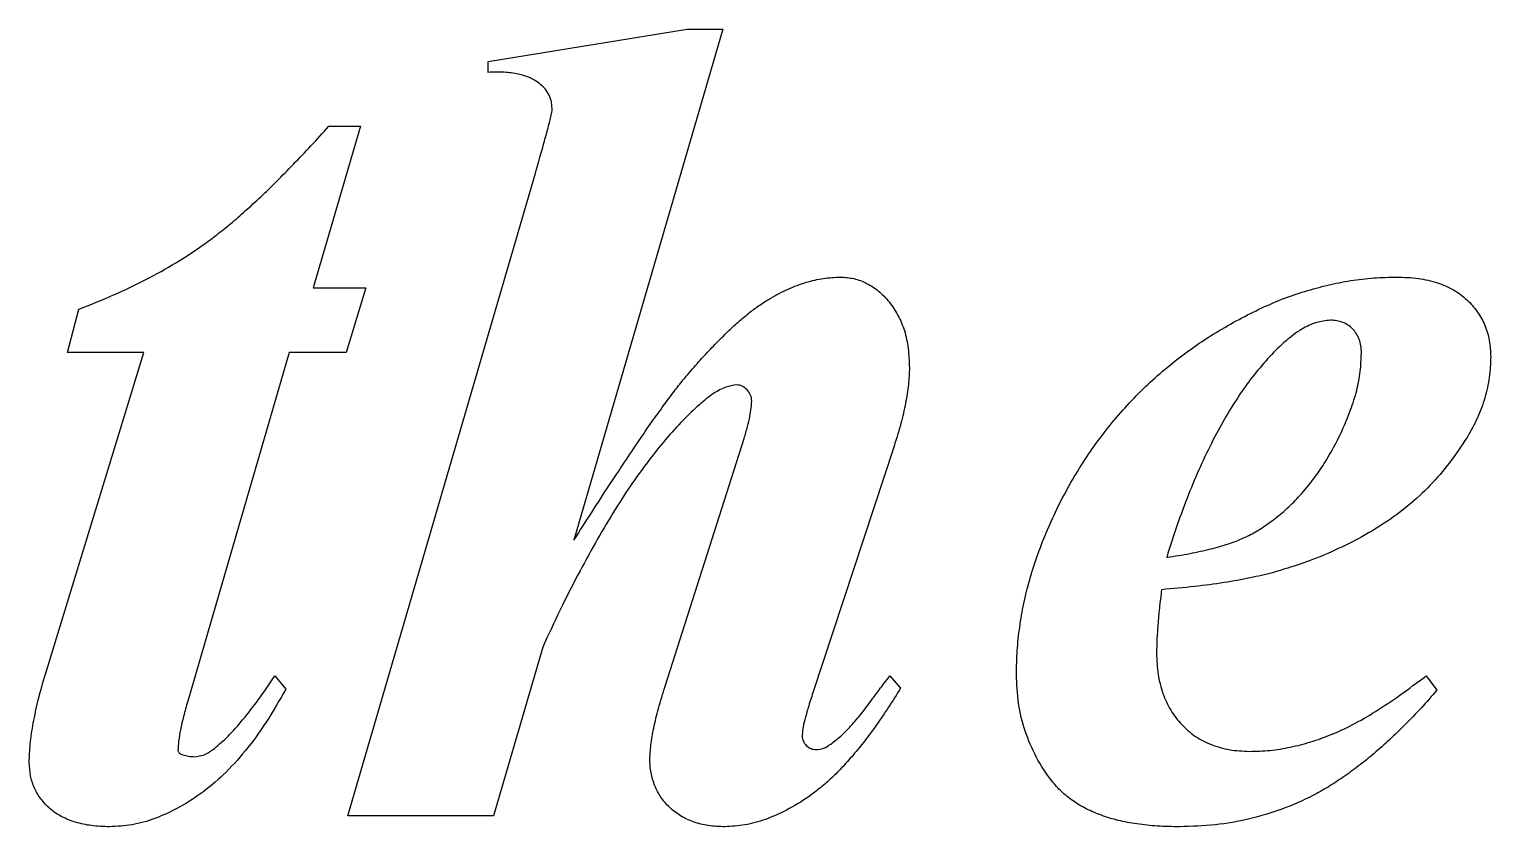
# Model space of a CAD drawing. Header units: inches. Extents: x -17.5 to -8.75, y -0.78 to 2.88.
# Drawn here: x -11.9094 to -11.5328, y 1.4995 to 1.7051 of the extents above; entities that cross this region are included whole.
import ezdxf

# ---------------------------------------------------------------- set-up
doc = ezdxf.new("R2010")
doc.units = ezdxf.units.IN
doc.header["$MEASUREMENT"] = 0

msp = doc.modelspace()

# ---------------------------------------------------------------- linework, layer by layer
at = {"color": 7, "linetype": 'Continuous', "lineweight": 25}
for p, q in [((-11.79113, 1.69674), (-11.73987, 1.70507)), ((-11.73063, 1.70507), (-11.76904, 1.57335)), ((-11.73987, 1.70507), (-11.73063, 1.70507)), ((-11.79113, 1.69396), (-11.79113, 1.69674)), ((-11.82403, 1.68007), (-11.83618, 1.63841)), ((-11.83215, 1.68007), (-11.82403, 1.68007)), ((-11.82724, 1.5023), (-11.77893, 1.66801)), ((-11.83618, 1.63841), (-11.8226, 1.63841)), ((-11.8226, 1.63841), (-11.82772, 1.62174)), ((-11.89946, 1.62174), (-11.8966, 1.6329)), ((-11.90519, 1.53889), (-11.87985, 1.62174)), ((-11.87985, 1.62174), (-11.89946, 1.62174)), ((-11.84243, 1.62174), (-11.86852, 1.5319)), ((-11.82772, 1.62174), (-11.84243, 1.62174)), ((-11.74551, 1.53572), (-11.72516, 1.59961)), ((-11.68653, 1.59765), (-11.70745, 1.53407)), ((-11.77707, 1.54583), (-11.78974, 1.5023)), ((-11.84604, 1.53841), (-11.84326, 1.53502)), ((-11.68762, 1.53841), (-11.68484, 1.53524)), ((-11.54946, 1.53841), (-11.54669, 1.53472)), ((-11.78974, 1.5023), (-11.82724, 1.5023))]:
    msp.add_line(p, q, dxfattribs=at)
for points, knots in [([(-11.77789, 1.6911), (-11.77868, 1.69162), (-11.78037, 1.69272), (-11.7835, 1.6936), (-11.78714, 1.69408), (-11.78974, 1.694), (-11.79113, 1.69396)], [0, 0, 0, 0, 0.204337, 0.435005, 0.69821, 1, 1, 1, 1]), ([(-11.77459, 1.68407), (-11.77464, 1.68478), (-11.77472, 1.68616), (-11.77532, 1.68812), (-11.77641, 1.68979), (-11.77739, 1.69066), (-11.77789, 1.6911)], [0, 0, 0, 0, 0.265526, 0.514444, 0.752194, 1, 1, 1, 1]), ([(-11.77893, 1.66801), (-11.77845, 1.66966), (-11.77754, 1.67274), (-11.7764, 1.67708), (-11.77536, 1.68077), (-11.77483, 1.68304), (-11.77459, 1.68407)], [0, 0, 0, 0, 0.309608, 0.579825, 0.809543, 1, 1, 1, 1]), ([(-11.8966, 1.6329), (-11.89359, 1.63409), (-11.88772, 1.63642), (-11.87937, 1.64043), (-11.87167, 1.64472), (-11.86565, 1.64862), (-11.86103, 1.6521), (-11.85737, 1.65498), (-11.85361, 1.65832), (-11.84962, 1.66194), (-11.84549, 1.66596), (-11.84121, 1.67036), (-11.83669, 1.67506), (-11.83369, 1.67837), (-11.83215, 1.68007)], [0, 0, 0, 0, 0.120172, 0.234507, 0.343418, 0.447385, 0.500336, 0.558038, 0.620076, 0.686978, 0.757998, 0.833949, 0.914855, 1, 1, 1, 1]), ([(-11.74087, 1.61471), (-11.7398, 1.61596), (-11.73774, 1.61837), (-11.73467, 1.62182), (-11.73167, 1.62489), (-11.72881, 1.62768), (-11.72607, 1.63017), (-11.72344, 1.63234), (-11.72091, 1.63417), (-11.71778, 1.63617), (-11.71391, 1.63814), (-11.70934, 1.63991), (-11.70482, 1.64097), (-11.70184, 1.64111), (-11.70038, 1.64119)], [0, 0, 0, 0, 0.098594, 0.190898, 0.276935, 0.356828, 0.430658, 0.499201, 0.561431, 0.618084, 0.722633, 0.821089, 0.911954, 1, 1, 1, 1]), ([(-11.70038, 1.64119), (-11.69919, 1.64112), (-11.69684, 1.64098), (-11.6935, 1.63966), (-11.69041, 1.63764), (-11.68768, 1.63481), (-11.6854, 1.63136), (-11.6837, 1.62731), (-11.68279, 1.62271), (-11.68265, 1.61947), (-11.68258, 1.61779)], [0, 0, 0, 0, 0.1081949, 0.2144751, 0.3256744, 0.4448973, 0.5722956, 0.7032144, 0.8456361, 1, 1, 1, 1]), ([(-11.65502, 1.53884), (-11.65498, 1.54087), (-11.6549, 1.54493), (-11.6542, 1.55102), (-11.65319, 1.55712), (-11.65163, 1.5632), (-11.64974, 1.56929), (-11.64736, 1.57537), (-11.64465, 1.58147), (-11.64143, 1.5875), (-11.63791, 1.59341), (-11.63405, 1.59906), (-11.62985, 1.60439), (-11.62534, 1.6094), (-11.62056, 1.61418), (-11.61543, 1.61858), (-11.61003, 1.62274), (-11.60434, 1.62652), (-11.59848, 1.62991), (-11.59259, 1.63293), (-11.58671, 1.63552), (-11.58077, 1.63755), (-11.57486, 1.63916), (-11.56893, 1.64035), (-11.56299, 1.64107), (-11.55903, 1.64115), (-11.55706, 1.64119)], [0, 0, 0, 0, 0.039082, 0.078362, 0.117989, 0.158248, 0.199189, 0.24105, 0.28388, 0.328057, 0.3726, 0.416552, 0.459861, 0.503325, 0.546527, 0.59004, 0.633619, 0.677877, 0.721755, 0.764051, 0.805409, 0.845552, 0.884872, 0.923553, 0.962033, 1, 1, 1, 1]), ([(-11.55706, 1.64119), (-11.55517, 1.64114), (-11.55162, 1.64105), (-11.54666, 1.63988), (-11.54238, 1.63809), (-11.53891, 1.63547), (-11.53617, 1.63235), (-11.53418, 1.62879), (-11.53301, 1.62481), (-11.53287, 1.62204), (-11.5328, 1.62061)], [0, 0, 0, 0, 0.157556, 0.296643, 0.423401, 0.542675, 0.6567, 0.76879, 0.880952, 1, 1, 1, 1]), ([(-11.57412, 1.63007), (-11.57534, 1.62994), (-11.57794, 1.62964), (-11.58182, 1.62769), (-11.58586, 1.62469), (-11.58841, 1.62207), (-11.58979, 1.62066)], [0, 0, 0, 0, 0.195013, 0.416861, 0.68378, 1, 1, 1, 1]), ([(-11.56613, 1.62161), (-11.56615, 1.62224), (-11.56618, 1.62343), (-11.56665, 1.62512), (-11.56731, 1.62663), (-11.56836, 1.62785), (-11.56955, 1.62885), (-11.57095, 1.62956), (-11.57248, 1.63002), (-11.57356, 1.63005), (-11.57412, 1.63007)], [0, 0, 0, 0, 0.142801, 0.272978, 0.397465, 0.51751, 0.637554, 0.753126, 0.873718, 1, 1, 1, 1]), ([(-11.6163, 1.56896), (-11.61429, 1.56927), (-11.61049, 1.56985), (-11.60518, 1.57105), (-11.60055, 1.57229), (-11.59654, 1.57387), (-11.5929, 1.57573), (-11.58947, 1.57809), (-11.58601, 1.58082), (-11.58265, 1.58408), (-11.5794, 1.58781), (-11.57635, 1.592), (-11.57353, 1.59665), (-11.57102, 1.60166), (-11.56888, 1.60678), (-11.56727, 1.61186), (-11.56632, 1.61679), (-11.56619, 1.62003), (-11.56613, 1.62161)], [0, 0, 0, 0, 0.076865, 0.145034, 0.205136, 0.257311, 0.307089, 0.35899, 0.414116, 0.473151, 0.535406, 0.600225, 0.668527, 0.740015, 0.811443, 0.877706, 0.940411, 1, 1, 1, 1]), ([(-11.58979, 1.62066), (-11.59111, 1.61916), (-11.59384, 1.61608), (-11.59754, 1.61092), (-11.60112, 1.60526), (-11.60447, 1.59903), (-11.60775, 1.59232), (-11.61076, 1.58502), (-11.61369, 1.57721), (-11.61542, 1.57176), (-11.6163, 1.56896)], [0, 0, 0, 0, 0.102496, 0.210714, 0.32463, 0.445355, 0.572975, 0.707181, 0.84953, 1, 1, 1, 1]), ([(-11.5328, 1.62061), (-11.53288, 1.61884), (-11.53303, 1.61529), (-11.53422, 1.61002), (-11.53612, 1.6048), (-11.53797, 1.60154), (-11.53892, 1.59987)], [0, 0, 0, 0, 0.242528, 0.485953, 0.737487, 1, 1, 1, 1]), ([(-11.68258, 1.61779), (-11.68264, 1.61636), (-11.68276, 1.61331), (-11.68357, 1.60851), (-11.68477, 1.60321), (-11.68592, 1.59957), (-11.68653, 1.59765)], [0, 0, 0, 0, 0.209004, 0.443557, 0.70733, 1, 1, 1, 1]), ([(-11.76904, 1.57335), (-11.76748, 1.57579), (-11.76448, 1.58049), (-11.76016, 1.58723), (-11.75609, 1.5933), (-11.75243, 1.5988), (-11.7491, 1.60368), (-11.74603, 1.60789), (-11.74338, 1.61154), (-11.74166, 1.61372), (-11.74087, 1.61471)], [0, 0, 0, 0, 0.173877, 0.333793, 0.479504, 0.611991, 0.729823, 0.833527, 0.924039, 1, 1, 1, 1]), ([(-11.72711, 1.61341), (-11.72804, 1.61327), (-11.73017, 1.61295), (-11.7334, 1.61103), (-11.73703, 1.60811), (-11.7395, 1.60568), (-11.74087, 1.60434)], [0, 0, 0, 0, 0.166187, 0.382288, 0.65827, 1, 1, 1, 1]), ([(-11.72321, 1.6092), (-11.72326, 1.60974), (-11.72337, 1.61083), (-11.72438, 1.61213), (-11.72557, 1.61324), (-11.72661, 1.61335), (-11.72711, 1.61341)], [0, 0, 0, 0, 0.253161, 0.511631, 0.767134, 1, 1, 1, 1]), ([(-11.72516, 1.59961), (-11.72486, 1.60063), (-11.72431, 1.60251), (-11.72369, 1.60513), (-11.72332, 1.60731), (-11.72324, 1.60862), (-11.72321, 1.6092)], [0, 0, 0, 0, 0.326208, 0.598677, 0.822608, 1, 1, 1, 1]), ([(-11.74087, 1.60434), (-11.7424, 1.60269), (-11.74556, 1.59928), (-11.75006, 1.59358), (-11.75461, 1.58727), (-11.75911, 1.58025), (-11.76363, 1.5726), (-11.76813, 1.56428), (-11.7727, 1.55533), (-11.77559, 1.54905), (-11.77707, 1.54583)], [0, 0, 0, 0, 0.097381, 0.201941, 0.314889, 0.435268, 0.563663, 0.700252, 0.84603, 1, 1, 1, 1]), ([(-11.53892, 1.59987), (-11.54038, 1.59766), (-11.54326, 1.59331), (-11.54835, 1.58742), (-11.55396, 1.58216), (-11.56018, 1.57767), (-11.56681, 1.5737), (-11.57386, 1.5703), (-11.58125, 1.5673), (-11.5864, 1.56578), (-11.589, 1.56501)], [0, 0, 0, 0, 0.126688, 0.250228, 0.372514, 0.49468, 0.617641, 0.742739, 0.869822, 1, 1, 1, 1]), ([(-11.589, 1.56501), (-11.59092, 1.56455), (-11.59505, 1.56354), (-11.60175, 1.56235), (-11.60937, 1.56137), (-11.61477, 1.56089), (-11.61761, 1.56063)], [0, 0, 0, 0, 0.20459, 0.439082, 0.704993, 1, 1, 1, 1]), ([(-11.61761, 1.56063), (-11.61781, 1.55905), (-11.61819, 1.55604), (-11.61855, 1.55172), (-11.61885, 1.54783), (-11.61889, 1.54538), (-11.61891, 1.54422)], [0, 0, 0, 0, 0.289329, 0.553966, 0.789077, 1, 1, 1, 1]), ([(-11.61891, 1.54422), (-11.61885, 1.54241), (-11.61873, 1.5389), (-11.61742, 1.53395), (-11.61543, 1.52951), (-11.61251, 1.52578), (-11.609, 1.52266), (-11.60477, 1.52055), (-11.60004, 1.51917), (-11.5967, 1.51903), (-11.59495, 1.51896)], [0, 0, 0, 0, 0.138619, 0.267658, 0.388404, 0.508312, 0.626725, 0.744958, 0.866809, 1, 1, 1, 1]), ([(-11.90936, 1.51606), (-11.9093, 1.51765), (-11.90918, 1.52106), (-11.90832, 1.52646), (-11.90703, 1.53249), (-11.90583, 1.53668), (-11.90519, 1.53889)], [0, 0, 0, 0, 0.205405, 0.439032, 0.704171, 1, 1, 1, 1]), ([(-11.86166, 1.5197), (-11.86046, 1.52073), (-11.85784, 1.52299), (-11.85414, 1.52728), (-11.85008, 1.53245), (-11.84744, 1.53633), (-11.84604, 1.53841)], [0, 0, 0, 0, 0.193516, 0.424759, 0.692792, 1, 1, 1, 1]), ([(-11.69217, 1.53237), (-11.6919, 1.53275), (-11.69128, 1.5336), (-11.69025, 1.53497), (-11.68901, 1.53661), (-11.68811, 1.53777), (-11.68762, 1.53841)], [0, 0, 0, 0, 0.1848501, 0.4144598, 0.6808095, 1, 1, 1, 1]), ([(-11.61296, 1.49952), (-11.61487, 1.49954), (-11.61855, 1.49959), (-11.62383, 1.50018), (-11.62866, 1.50105), (-11.63304, 1.50236), (-11.63697, 1.50404), (-11.64043, 1.50609), (-11.64345, 1.5085), (-11.64676, 1.51223), (-11.65006, 1.5174), (-11.6529, 1.52414), (-11.65473, 1.53134), (-11.65492, 1.53631), (-11.65502, 1.53884)], [0, 0, 0, 0, 0.0872439, 0.1676407, 0.242272, 0.3112444, 0.3760439, 0.436772, 0.4945502, 0.5516101, 0.6633884, 0.7732089, 0.8847291, 1, 1, 1, 1]), ([(-11.59495, 1.51896), (-11.5932, 1.51901), (-11.58967, 1.5191), (-11.58439, 1.51998), (-11.57912, 1.52133), (-11.57376, 1.52323), (-11.5682, 1.52587), (-11.56227, 1.52926), (-11.55597, 1.53353), (-11.55171, 1.53672), (-11.54946, 1.53841)], [0, 0, 0, 0, 0.10426, 0.209667, 0.317162, 0.427674, 0.547407, 0.683078, 0.833212, 1, 1, 1, 1]), ([(-11.84326, 1.53502), (-11.84489, 1.53214), (-11.84803, 1.5266), (-11.85342, 1.51922), (-11.85903, 1.51299), (-11.86491, 1.50805), (-11.8709, 1.50429), (-11.87683, 1.50155), (-11.88277, 1.49983), (-11.88675, 1.49962), (-11.8887, 1.49952)], [0, 0, 0, 0, 0.164549, 0.315664, 0.452911, 0.579345, 0.695512, 0.802853, 0.903381, 1, 1, 1, 1]), ([(-11.74946, 1.51697), (-11.7494, 1.51818), (-11.74926, 1.52087), (-11.74845, 1.52522), (-11.74724, 1.53026), (-11.74612, 1.53381), (-11.74551, 1.53572)], [0, 0, 0, 0, 0.190139, 0.419159, 0.688586, 1, 1, 1, 1]), ([(-11.68484, 1.53524), (-11.68587, 1.5336), (-11.68787, 1.53041), (-11.69096, 1.5259), (-11.69397, 1.52177), (-11.69699, 1.51805), (-11.69996, 1.51474), (-11.70286, 1.51178), (-11.7058, 1.50932), (-11.70946, 1.50652), (-11.71405, 1.50379), (-11.7195, 1.50135), (-11.72484, 1.49982), (-11.72839, 1.49962), (-11.73011, 1.49952)], [0, 0, 0, 0, 0.096691, 0.187562, 0.272718, 0.351723, 0.426334, 0.494711, 0.55819, 0.616931, 0.724725, 0.823275, 0.914478, 1, 1, 1, 1]), ([(-11.70745, 1.53407), (-11.70787, 1.5328), (-11.70863, 1.53049), (-11.70948, 1.52734), (-11.71008, 1.52489), (-11.71018, 1.52346), (-11.71023, 1.52287)], [0, 0, 0, 0, 0.346514, 0.630526, 0.845425, 1, 1, 1, 1]), ([(-11.54669, 1.53472), (-11.54803, 1.53317), (-11.55067, 1.53015), (-11.55476, 1.52591), (-11.55879, 1.52199), (-11.56279, 1.51841), (-11.56678, 1.5152), (-11.57074, 1.51234), (-11.57463, 1.50974), (-11.57986, 1.50687), (-11.58656, 1.5039), (-11.595, 1.50138), (-11.60385, 1.49981), (-11.60989, 1.49962), (-11.61296, 1.49952)], [0, 0, 0, 0, 0.0791, 0.154916, 0.227172, 0.295979, 0.361898, 0.424661, 0.484745, 0.542227, 0.654471, 0.766987, 0.881447, 1, 1, 1, 1]), ([(-11.86852, 1.5319), (-11.86889, 1.53058), (-11.86959, 1.52814), (-11.87037, 1.52471), (-11.8709, 1.52179), (-11.87099, 1.51999), (-11.87104, 1.51918)], [0, 0, 0, 0, 0.315165, 0.585756, 0.812505, 1, 1, 1, 1]), ([(-11.70285, 1.52083), (-11.70198, 1.52151), (-11.70014, 1.52295), (-11.6975, 1.52559), (-11.69482, 1.52878), (-11.69308, 1.53113), (-11.69217, 1.53237)], [0, 0, 0, 0, 0.20907, 0.444263, 0.707529, 1, 1, 1, 1]), ([(-11.71023, 1.52287), (-11.71018, 1.52244), (-11.71007, 1.52153), (-11.70917, 1.52042), (-11.70801, 1.51956), (-11.70707, 1.51945), (-11.70663, 1.5194)], [0, 0, 0, 0, 0.23457, 0.489642, 0.757668, 1, 1, 1, 1]), ([(-11.87104, 1.51918), (-11.87094, 1.51896), (-11.87069, 1.5184), (-11.8696, 1.51798), (-11.8683, 1.51766), (-11.86729, 1.5176), (-11.86678, 1.51757)], [0, 0, 0, 0, 0.146229, 0.373492, 0.681429, 1, 1, 1, 1]), ([(-11.86678, 1.51757), (-11.86592, 1.51768), (-11.86402, 1.51793), (-11.86249, 1.51908), (-11.86166, 1.5197)], [0, 0, 0, 0, 0.456588, 1, 1, 1, 1]), ([(-11.70663, 1.5194), (-11.70597, 1.51946), (-11.70459, 1.5196), (-11.70345, 1.52041), (-11.70285, 1.52083)], [0, 0, 0, 0, 0.473439, 1, 1, 1, 1]), ([(-11.8887, 1.49952), (-11.89025, 1.49957), (-11.8932, 1.49967), (-11.89735, 1.50056), (-11.90098, 1.50196), (-11.90402, 1.50402), (-11.90638, 1.50657), (-11.90813, 1.50944), (-11.90916, 1.51266), (-11.90929, 1.5149), (-11.90936, 1.51606)], [0, 0, 0, 0, 0.156482, 0.296729, 0.42572, 0.547555, 0.663201, 0.773821, 0.884124, 1, 1, 1, 1]), ([(-11.73011, 1.49952), (-11.73154, 1.49957), (-11.7343, 1.49966), (-11.73817, 1.50063), (-11.74157, 1.50221), (-11.7444, 1.50441), (-11.74669, 1.50704), (-11.74826, 1.5101), (-11.74932, 1.51342), (-11.74942, 1.51577), (-11.74946, 1.51697)], [0, 0, 0, 0, 0.147064, 0.281475, 0.406087, 0.527604, 0.646379, 0.76039, 0.878051, 1, 1, 1, 1])]:
    msp.add_open_spline(points, degree=3, knots=knots, dxfattribs=at)

doc.saveas('drawing.dxf')
